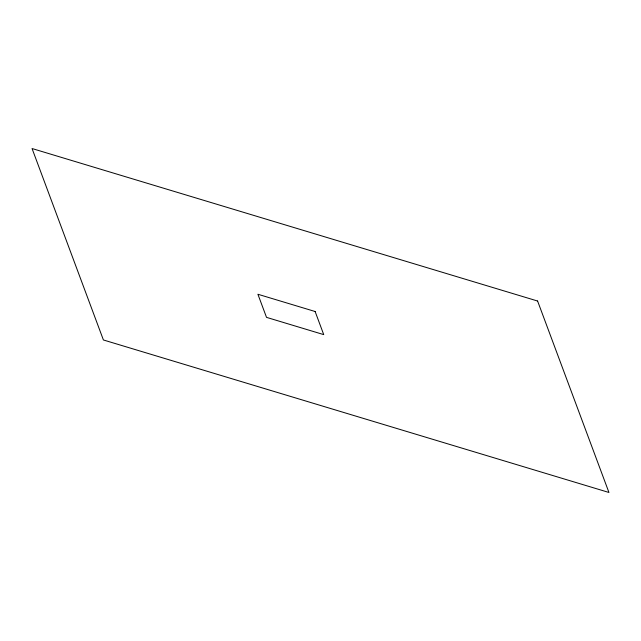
<?xml version="1.0" encoding="UTF-8"?>
<svg xmlns="http://www.w3.org/2000/svg" width="641" height="641" viewBox="0 0 641 641"><rect width="100%" height="100%" fill="white"/><g stroke="black" fill="none" stroke-linecap="round" stroke-linejoin="round"><path stroke-width="0.96" d="M537.599 301.03L32.05 148.528L103.401 339.97L608.95 492.472L537.599 301.03M315.124 311.51L257.898 294.251L266.512 317.359L323.729 334.618L315.124 311.51"/></g></svg>
